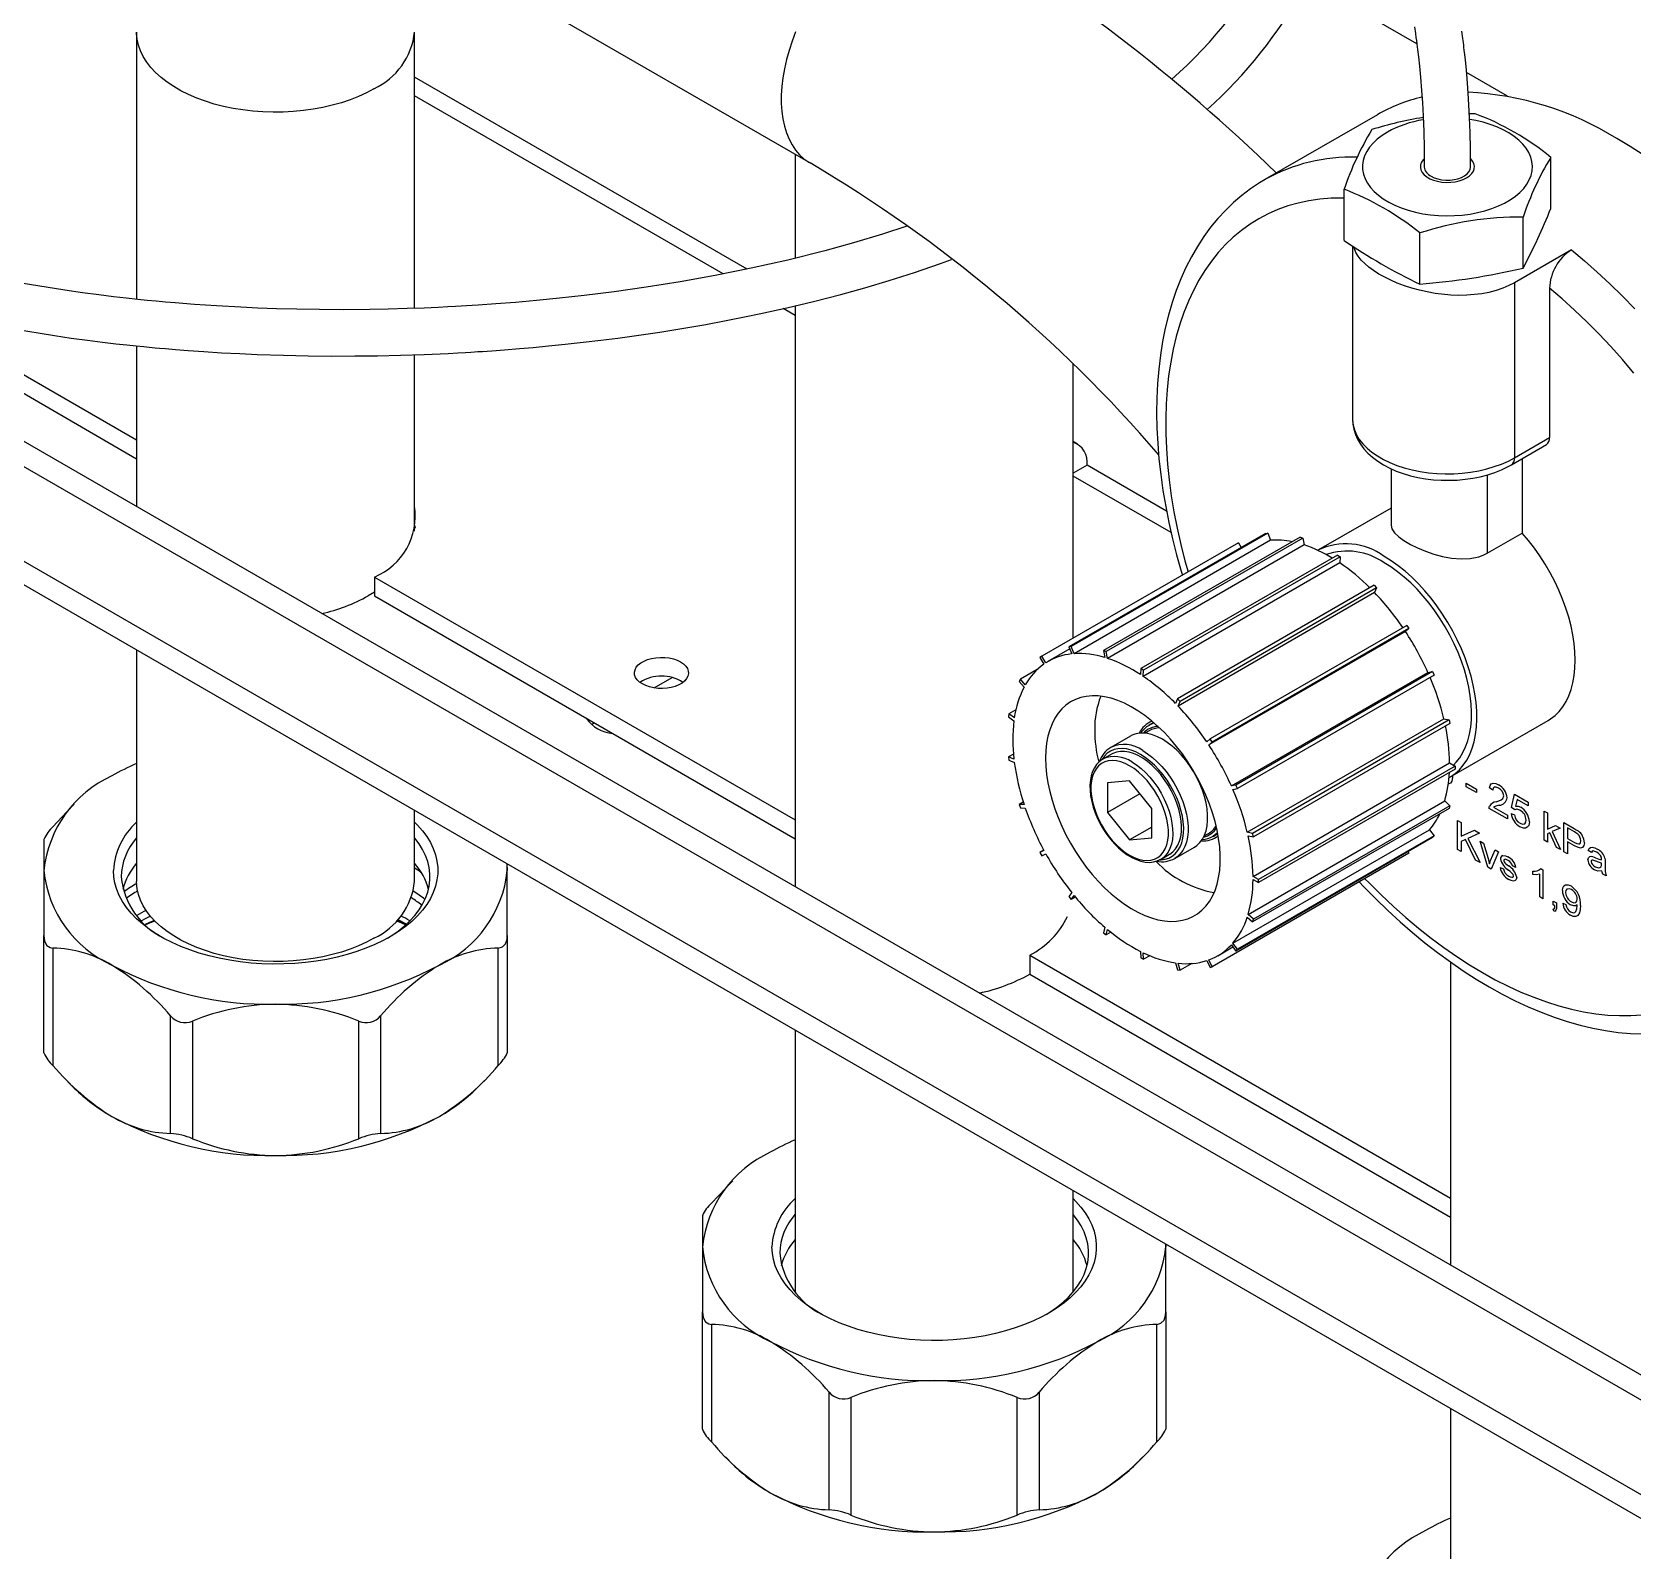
# Model space of a CAD drawing. Header units: millimetres. Extents: x 75 to 2075, y 25 to 1460.
# Drawn here: x 1650.8 to 1798.9, y 506 to 646.5 of the extents above; entities that cross this region are included whole.
import ezdxf

# ---------------------------------------------------------------- set-up
doc = ezdxf.new("R2010")
doc.units = ezdxf.units.MM
doc.header["$LTSCALE"] = 5

msp = doc.modelspace()

# ---------------------------------------------------------------- linework, layer by layer
at = {"color": 7, "linetype": 'Continuous', "lineweight": 25}
for p, q in [((1856.166, 489.638), (1512.715, 687.909)), ((1854.146, 488.472), (1510.694, 686.742)), ((1854.146, 479.723), (1510.694, 677.994)), ((1512.026, 675.05), (1855.478, 476.78)), ((1662.121, 669.417), (1722.773, 634.403)), ((1778.899, 645.412), (1768.819, 651.231)), ((1660.485, 646.513), (1660.485, 621.782)), ((1686.2, 620.948), (1686.2, 646.513)), ((1787.291, 640.567), (1783.499, 642.756)), ((1716.972, 624.587), (1686.2, 642.351)), ((1714.726, 624.135), (1686.2, 640.602)), ((1775.245, 638.862), (1764.841, 632.856)), ((1784.291, 638.959), (1783.757, 638.942)), ((1721.395, 635.199), (1721.395, 625.591)), ((1791.289, 630.195), (1791.289, 634.919)), ((1772.169, 627.237), (1772.169, 631.962)), ((1788.728, 624.676), (1788.728, 629.4)), ((1779.167, 623.197), (1779.167, 627.921)), ((1772.943, 626.719), (1772.943, 610.717)), ((1793.194, 626.358), (1787.942, 623.326)), ((1632.467, 623.22), (1660.485, 607.045)), ((1787.942, 623.326), (1787.942, 607.131)), ((1791.174, 622.808), (1791.174, 608.997)), ((1638.789, 621.32), (1660.485, 608.795)), ((1721.395, 620.285), (1720.287, 620.924)), ((1721.395, 621.183), (1721.395, 567.44)), ((1660.485, 617.474), (1660.485, 602.602)), ((1686.2, 600.336), (1686.2, 616.661)), ((1747.109, 590.448), (1747.109, 615.868)), ((1747.506, 608.409), (1747.109, 608.638)), ((1787.942, 607.131), (1791.174, 608.997)), ((1787.646, 606.477), (1790.878, 608.343)), ((1748.394, 606.447), (1747.109, 605.705)), ((1755.754, 602.198), (1748.394, 606.447)), ((1776.515, 606.117), (1776.515, 600.917)), ((1788.649, 607.056), (1788.649, 600.162)), ((1756.173, 600.207), (1747.109, 605.44)), ((1785.416, 605.547), (1785.416, 598.296)), ((1776.515, 602.481), (1769.799, 598.604)), ((1686.2, 600.896), (1686.265, 600.616)), ((1764.902, 600.133), (1746.719, 589.636)), ((1765.12, 600.152), (1746.938, 589.656)), ((1768.111, 599.781), (1749.929, 589.284)), ((1764.902, 600.133), (1765.12, 600.152)), ((1765.12, 600.152), (1765.373, 599.5)), ((1768.111, 599.781), (1768.358, 599.704)), ((1785.416, 598.296), (1788.649, 600.162)), ((1762.39, 599.269), (1744.207, 588.773)), ((1765.373, 599.5), (1747.191, 589.004)), ((1768.358, 599.704), (1750.175, 589.207)), ((1768.47, 599.069), (1750.287, 588.573)), ((1762.39, 599.269), (1762.653, 598.835)), ((1768.358, 599.704), (1768.47, 599.069)), ((1771.562, 598.131), (1753.379, 587.635)), ((1771.776, 597.404), (1753.593, 586.907)), ((1771.814, 597.964), (1753.631, 587.468)), ((1771.562, 598.131), (1771.814, 597.964)), ((1771.814, 597.964), (1771.776, 597.404)), ((1682.482, 596.097), (1721.395, 573.632)), ((1682.482, 596.097), (1682.482, 594.347)), ((1774.946, 595.33), (1756.763, 584.834)), ((1774.946, 595.33), (1775.181, 595.088)), ((1682.482, 594.691), (1681.91, 594.361)), ((1682.482, 594.347), (1721.395, 571.883)), ((1774.996, 594.651), (1756.814, 584.154)), ((1775.181, 595.088), (1756.998, 584.591)), ((1775.181, 595.088), (1774.996, 594.651)), ((1777.846, 591.056), (1759.663, 580.559)), ((1777.964, 591.627), (1759.781, 581.13)), ((1778.161, 591.331), (1759.978, 580.834)), ((1778.161, 591.331), (1777.846, 591.056)), ((1777.964, 591.627), (1778.161, 591.331)), ((1660.485, 589.347), (1660.485, 567.942)), ((1746.793, 589.446), (1744.78, 588.285)), ((1746.938, 589.656), (1746.719, 589.636)), ((1746.719, 589.636), (1746.972, 588.984)), ((1747.191, 589.004), (1746.938, 589.656)), ((1744.207, 588.773), (1744.035, 588.658)), ((1744.035, 588.658), (1744.406, 588.047)), ((1744.578, 588.161), (1744.207, 588.773)), ((1749.929, 589.284), (1750.041, 588.65)), ((1750.175, 589.207), (1749.929, 589.284)), ((1750.287, 588.573), (1750.175, 589.207)), ((1708.351, 585.835), (1710.022, 586.799)), ((1742.225, 586.637), (1742.116, 586.438)), ((1742.116, 586.438), (1742.571, 585.921)), ((1743.775, 587.532), (1742.225, 586.637)), ((1742.681, 586.121), (1742.225, 586.637)), ((1753.379, 587.635), (1753.341, 587.074)), ((1753.631, 587.468), (1753.379, 587.635)), ((1753.593, 586.907), (1753.631, 587.468)), ((1761.746, 576.765), (1779.929, 587.261)), ((1780.347, 587.349), (1762.164, 576.853)), ((1780.489, 587.026), (1762.306, 576.529)), ((1779.929, 587.261), (1780.347, 587.349)), ((1780.347, 587.349), (1780.489, 587.026)), ((1741.169, 583.439), (1741.131, 583.173)), ((1741.809, 583.809), (1741.169, 583.439)), ((1741.669, 583.063), (1741.169, 583.439)), ((1756.763, 584.834), (1756.578, 584.397)), ((1756.998, 584.591), (1756.763, 584.834)), ((1756.814, 584.154), (1756.998, 584.591)), ((1741.131, 583.173), (1741.631, 582.797)), ((1754.558, 582.63), (1754.117, 582.376)), ((1763.217, 572.489), (1781.4, 582.985)), ((1781.883, 582.878), (1763.7, 572.382)), ((1781.957, 582.557), (1763.775, 572.06)), ((1781.4, 582.985), (1781.883, 582.878)), ((1781.883, 582.878), (1781.957, 582.557)), ((1781.941, 577.571), (1791.033, 582.82)), ((1752.4, 581.384), (1750.582, 580.335)), ((1754.137, 581.875), (1753.746, 581.65)), ((1759.781, 581.13), (1759.466, 580.855)), ((1759.663, 580.559), (1759.978, 580.834)), ((1759.978, 580.834), (1759.781, 581.13)), ((1741.585, 579.724), (1741.131, 579.462)), ((1741.131, 579.462), (1741.169, 579.152)), ((1741.631, 579.261), (1741.131, 579.462)), ((1741.169, 579.152), (1741.669, 578.95)), ((1750.665, 579.723), (1749.857, 579.256)), ((1749.857, 579.256), (1749.886, 579.273)), ((1763.748, 568.407), (1781.93, 578.904)), ((1782.436, 578.612), (1764.253, 568.115)), ((1782.436, 578.32), (1764.253, 567.823)), ((1781.93, 578.904), (1782.436, 578.612)), ((1782.188, 577.714), (1782.209, 577.558)), ((1782.436, 578.612), (1782.436, 578.32)), ((1752.334, 577.228), (1750.288, 577.045)), ((1750.288, 577.045), (1750.288, 574.317)), ((1753.283, 576.046), (1750.288, 574.317)), ((1754.379, 574.683), (1752.334, 577.228)), ((1762.164, 576.853), (1761.746, 576.765)), ((1761.888, 576.442), (1762.306, 576.529)), ((1762.306, 576.529), (1762.164, 576.853)), ((1783.466, 577.014), (1784.424, 576.461)), ((1783.466, 576.703), (1783.466, 577.014)), ((1784.424, 576.15), (1783.466, 576.703)), ((1784.424, 576.461), (1784.424, 576.15)), ((1785.921, 576.392), (1785.621, 576.599)), ((1654.722, 575.069), (1654.029, 574.367)), ((1742.497, 575.28), (1742.116, 575.06)), ((1742.116, 575.06), (1742.225, 574.734)), ((1742.571, 575.05), (1742.116, 575.06)), ((1742.225, 574.734), (1742.681, 574.724)), ((1754.379, 571.956), (1754.379, 574.683)), ((1763.291, 564.882), (1781.474, 575.379)), ((1781.883, 574.692), (1763.7, 564.195)), ((1781.957, 574.927), (1763.775, 564.431)), ((1781.474, 575.379), (1781.957, 574.927)), ((1781.957, 574.927), (1781.883, 574.692)), ((1787.268, 573.713), (1785.591, 574.681)), ((1785.984, 574.799), (1787.268, 574.058)), ((1787.657, 574.767), (1787.926, 575.994)), ((1787.956, 574.56), (1787.657, 574.767)), ((1787.926, 575.994), (1789.184, 575.269)), ((1788.165, 575.511), (1788.024, 574.894)), ((1789.184, 574.923), (1788.165, 575.511)), ((1789.184, 575.269), (1789.184, 574.923)), ((1654.035, 574.362), (1652.751, 572.993)), ((1686.2, 567.942), (1686.2, 574.502)), ((1750.288, 574.317), (1752.334, 571.773)), ((1782.658, 573.583), (1782.987, 573.393)), ((1782.658, 570.887), (1782.658, 573.583)), ((1782.987, 573.393), (1782.987, 572.118)), ((1787.268, 574.058), (1787.268, 573.713)), ((1787.627, 574.231), (1787.926, 574.093)), ((1790.676, 574.442), (1790.975, 574.269)), ((1790.676, 571.745), (1790.676, 574.442)), ((1790.975, 574.269), (1790.975, 572.782)), ((1790.975, 572.782), (1791.717, 573.114)), ((1791.717, 573.114), (1792.147, 572.866)), ((1792.506, 573.385), (1793.439, 572.847)), ((1792.506, 570.689), (1792.506, 573.385)), ((1651.914, 571.826), (1651.914, 568.947)), ((1754.379, 572.954), (1752.334, 571.773)), ((1752.334, 571.773), (1754.379, 571.956)), ((1759.231, 572.148), (1759.622, 572.374)), ((1760.045, 572.107), (1760.486, 572.361)), ((1761.888, 562.227), (1780.071, 572.724)), ((1780.347, 571.995), (1762.164, 561.498)), ((1780.489, 572.154), (1762.306, 561.657)), ((1763.7, 572.382), (1763.217, 572.489)), ((1763.291, 572.167), (1763.775, 572.06)), ((1763.775, 572.06), (1763.7, 572.382)), ((1780.071, 572.724), (1780.489, 572.154)), ((1780.489, 572.154), (1780.347, 571.995)), ((1782.987, 572.118), (1784.222, 572.68)), ((1783.394, 571.815), (1782.987, 571.63)), ((1782.987, 571.63), (1782.987, 570.696)), ((1784.338, 569.916), (1783.394, 571.815)), ((1784.693, 572.408), (1783.61, 571.914)), ((1783.61, 571.914), (1784.753, 569.677)), ((1784.222, 572.68), (1784.693, 572.408)), ((1784.753, 571.647), (1785.073, 571.463)), ((1785.469, 569.264), (1784.753, 571.647)), ((1790.975, 571.573), (1790.676, 571.745)), ((1791.207, 572.446), (1790.975, 572.343)), ((1790.975, 572.343), (1790.975, 571.573)), ((1791.821, 571.084), (1791.207, 572.446)), ((1792.147, 572.866), (1791.426, 572.545)), ((1791.426, 572.545), (1792.177, 570.879)), ((1793.47, 572.517), (1792.836, 572.884)), ((1792.836, 572.884), (1792.836, 571.916)), ((1792.836, 571.916), (1793.477, 571.545)), ((1793.469, 571.239), (1792.836, 571.605)), ((1792.836, 571.605), (1792.836, 570.498)), ((1744.393, 570.83), (1744.035, 570.623)), ((1744.406, 570.807), (1744.035, 570.623)), ((1744.035, 570.623), (1744.207, 570.311)), ((1744.207, 570.311), (1744.578, 570.494)), ((1755.214, 569.977), (1756.022, 570.444)), ((1756.51, 570.066), (1758.328, 571.115)), ((1778.161, 570.537), (1759.978, 560.04)), ((1778.086, 570.69), (1778.161, 570.537)), ((1782.987, 570.696), (1782.658, 570.887)), ((1785.073, 571.463), (1785.487, 570.043)), ((1785.723, 569.885), (1786.14, 570.847)), ((1786.459, 570.662), (1785.784, 569.082)), ((1786.14, 570.847), (1786.459, 570.662)), ((1792.177, 570.879), (1791.821, 571.084)), ((1792.836, 570.498), (1792.506, 570.689)), ((1795.051, 570.602), (1794.752, 570.81)), ((1651.914, 568.947), (1651.914, 562.945)), ((1694.744, 569.57), (1694.771, 568.947)), ((1694.771, 568.947), (1694.771, 569.554)), ((1694.771, 562.945), (1694.771, 568.947)), ((1755.214, 569.977), (1755.11, 569.922)), ((1784.753, 569.677), (1784.338, 569.916)), ((1785.784, 569.082), (1785.469, 569.264)), ((1786.609, 569.228), (1786.909, 569.089)), ((1788.046, 569.228), (1787.747, 569.366)), ((1789.633, 568.564), (1789.633, 568.882)), ((1790.368, 569.132), (1790.561, 569.021)), ((1790.561, 569.021), (1790.561, 566.324)), ((1795.977, 569.518), (1795.979, 569.617)), ((1796.398, 568.442), (1796.099, 568.615)), ((1796.308, 569.771), (1796.308, 569.349)), ((1764.253, 568.115), (1763.748, 568.407)), ((1763.748, 568.115), (1764.253, 567.823)), ((1764.253, 567.823), (1764.253, 568.115)), ((1790.261, 566.497), (1790.261, 568.598)), ((1746.972, 566.907), (1746.719, 566.547)), ((1746.719, 566.547), (1746.938, 566.275)), ((1746.938, 566.275), (1747.191, 566.635)), ((1747.31, 566.49), (1746.938, 566.275)), ((1790.561, 566.324), (1790.261, 566.497)), ((1791.519, 566.117), (1791.818, 565.944)), ((1791.519, 565.771), (1791.519, 566.117)), ((1791.667, 565.685), (1791.519, 565.771)), ((1791.818, 565.944), (1791.818, 565.598)), ((1792.387, 565.927), (1792.686, 565.789)), ((1685.049, 564.165), (1684.581, 564.368)), ((1763.217, 564.646), (1763.7, 564.195)), ((1763.775, 564.431), (1763.291, 564.882)), ((1763.7, 564.195), (1763.775, 564.431)), ((1791.608, 565.166), (1791.519, 565.356)), ((1651.914, 552.07), (1651.914, 562.945)), ((1694.771, 562.945), (1694.771, 552.07)), ((1750.041, 563.697), (1749.929, 563.193)), ((1749.929, 563.193), (1750.175, 562.986)), ((1750.175, 562.986), (1750.287, 563.49)), ((1750.604, 563.234), (1750.175, 562.986)), ((1652.751, 561.778), (1652.751, 550.904)), ((1693.934, 550.904), (1693.934, 561.778)), ((1753.341, 561.463), (1753.379, 560.859)), ((1753.631, 560.735), (1753.593, 561.339)), ((1760.493, 561.066), (1761.89, 561.872)), ((1761.746, 562.068), (1762.164, 561.498)), ((1762.306, 561.657), (1761.888, 562.227)), ((1762.164, 561.498), (1762.306, 561.657)), ((1743.091, 561.108), (1782.004, 538.644)), ((1743.091, 561.108), (1743.091, 559.358)), ((1753.379, 560.859), (1753.631, 560.735)), ((1754.205, 561.067), (1753.631, 560.735)), ((1756.578, 560.403), (1756.763, 559.752)), ((1756.763, 559.752), (1756.998, 559.723)), ((1756.998, 559.723), (1756.814, 560.374)), ((1758.078, 560.346), (1756.998, 559.723)), ((1759.466, 560.611), (1759.781, 559.972)), ((1759.978, 560.04), (1759.663, 560.679)), ((1759.781, 559.972), (1759.978, 560.04)), ((1782.004, 560.482), (1782.004, 532.451)), ((1743.091, 559.358), (1782.004, 536.894)), ((1663.63, 544.624), (1663.63, 555.498)), ((1683.055, 555.498), (1683.055, 544.624)), ((1665.65, 555.015), (1665.65, 544.141)), ((1681.035, 544.141), (1681.035, 555.015)), ((1721.395, 554.184), (1721.395, 529.954)), ((1654.029, 549.53), (1654.722, 548.827)), ((1691.963, 548.827), (1692.656, 549.53)), ((1714.944, 539.546), (1713.66, 538.177)), ((1715.632, 540.254), (1714.939, 539.552)), ((1747.109, 529.954), (1747.109, 539.34)), ((1712.823, 537.011), (1712.823, 534.132)), ((1712.823, 534.132), (1712.823, 528.129)), ((1755.676, 534.394), (1755.681, 534.132)), ((1755.681, 534.132), (1755.681, 534.392)), ((1755.681, 528.129), (1755.681, 534.132)), ((1712.823, 517.255), (1712.823, 528.129)), ((1755.681, 528.129), (1755.681, 517.255)), ((1713.66, 526.963), (1713.66, 516.089)), ((1754.844, 516.089), (1754.844, 526.963)), ((1724.539, 509.808), (1724.539, 520.683)), ((1726.559, 520.199), (1726.559, 509.325)), ((1741.944, 509.325), (1741.944, 520.199)), ((1743.965, 520.683), (1743.965, 509.808)), ((1782.004, 519.195), (1782.004, 494.965)), ((1714.939, 514.714), (1715.632, 514.012)), ((1752.872, 514.012), (1753.565, 514.714))]:
    msp.add_line(p, q, dxfattribs=at)
at = {"color": 7, "linetype": 'Continuous', "lineweight": 25, "flags": 128}
for points in [[(1682.434, 641.265), (1681.746, 640.895), (1681.013, 640.556), (1680.24, 640.249), (1679.429, 639.975), (1678.586, 639.736), (1677.715, 639.533), (1676.821, 639.367), (1675.908, 639.24), (1674.982, 639.151), (1674.047, 639.102), (1673.108, 639.092), (1672.17, 639.122), (1671.238, 639.191), (1670.318, 639.299), (1669.414, 639.446), (1668.531, 639.63), (1667.673, 639.851), (1666.846, 640.108), (1666.054, 640.399), (1665.3, 640.722), (1664.589, 641.076), (1663.925, 641.46), (1663.311, 641.87), (1662.751, 642.305), (1662.247, 642.763), (1661.803, 643.24), (1661.42, 643.735), (1661.1, 644.245), (1660.846, 644.767), (1660.659, 645.298), (1660.539, 645.836), (1660.487, 646.377), (1660.485, 646.513)], [(1721.441, 646.527), (1721.116, 645.671), (1720.834, 644.814), (1720.597, 643.961), (1720.405, 643.116), (1720.261, 642.284), (1720.164, 641.47), (1720.116, 640.677), (1720.116, 639.91), (1720.164, 639.173), (1720.261, 638.47), (1720.405, 637.805), (1720.597, 637.181), (1720.834, 636.602), (1721.116, 636.07), (1721.441, 635.589), (1721.807, 635.161), (1722.213, 634.789), (1722.656, 634.473), (1722.772, 634.404)], [(1778.678, 646.988), (1778.766, 646.388), (1778.819, 646.014), (1778.858, 645.724), (1778.904, 645.376), (1778.962, 644.906), (1779.043, 644.218), (1779.136, 643.359), (1779.234, 642.323), (1779.334, 641.097), (1779.41, 639.973), (1779.479, 638.714), (1779.534, 637.312), (1779.572, 635.758), (1779.586, 634.042)], [(1783.872, 634.051), (1783.859, 635.711), (1783.825, 637.213), (1783.776, 638.565), (1783.715, 639.774), (1783.649, 640.848), (1783.58, 641.793), (1783.512, 642.615), (1783.447, 643.317), (1783.388, 643.906), (1783.331, 644.441), (1783.287, 644.837), (1783.257, 645.094), (1783.234, 645.288), (1783.201, 645.557), (1783.157, 645.905), (1783.064, 646.606)], [(1776.173, 637.254), (1775.677, 636.94), (1775.235, 636.6), (1774.849, 636.237), (1774.524, 635.856), (1774.262, 635.458), (1774.066, 635.049), (1773.937, 634.63), (1773.877, 634.206), (1773.885, 633.781), (1773.963, 633.358), (1774.109, 632.941), (1774.322, 632.534), (1774.6, 632.14), (1774.94, 631.763), (1775.34, 631.406), (1775.797, 631.073), (1776.305, 630.765), (1776.861, 630.486), (1777.46, 630.239), (1778.097, 630.025), (1778.765, 629.846), (1779.459, 629.704), (1780.174, 629.601), (1780.902, 629.536), (1781.637, 629.511), (1782.373, 629.526), (1783.104, 629.581), (1783.822, 629.675), (1784.522, 629.807), (1785.197, 629.977), (1785.842, 630.182), (1786.451, 630.421), (1787.018, 630.693), (1787.539, 630.993), (1788.009, 631.321), (1788.424, 631.672), (1788.779, 632.045), (1789.073, 632.434), (1789.302, 632.839), (1789.465, 633.253), (1789.56, 633.675), (1789.586, 634.1), (1789.543, 634.524), (1789.431, 634.945), (1789.251, 635.357), (1789.006, 635.758), (1788.696, 636.144), (1788.325, 636.511), (1787.897, 636.857), (1787.414, 637.178), (1786.881, 637.471), (1786.303, 637.735), (1785.684, 637.966), (1785.031, 638.163), (1784.349, 638.323), (1783.784, 638.425)], [(1799.843, 635.14), (1798.616, 635.932), (1797.386, 636.67)], [(1779.562, 634.766), (1779.483, 634.681), (1779.333, 634.458), (1779.248, 634.225), (1779.231, 633.987), (1779.282, 633.751), (1779.4, 633.522), (1779.581, 633.308), (1779.821, 633.114), (1780.113, 632.945), (1780.449, 632.807), (1780.82, 632.702), (1781.216, 632.634), (1781.626, 632.605), (1782.038, 632.615), (1782.442, 632.663), (1782.827, 632.75), (1783.182, 632.872), (1783.497, 633.026), (1783.764, 633.208), (1783.975, 633.413), (1784.125, 633.635), (1784.21, 633.868), (1784.227, 634.106), (1784.176, 634.343), (1784.058, 634.571), (1783.896, 634.767)], [(1780.214, 633.172), (1780.509, 633.03), (1780.843, 632.92), (1781.206, 632.847), (1781.585, 632.812), (1781.969, 632.817), (1782.345, 632.862), (1782.702, 632.944), (1783.027, 633.062), (1783.311, 633.212), (1783.544, 633.389), (1783.718, 633.586), (1783.828, 633.799), (1783.871, 634.019), (1783.872, 634.051)], [(1764.856, 632.856), (1764.357, 632.566), (1763.515, 632.005), (1762.706, 631.392), (1761.932, 630.73), (1761.192, 630.017), (1760.488, 629.255), (1759.821, 628.445), (1759.192, 627.586), (1758.601, 626.681), (1758.05, 625.729), (1757.54, 624.733), (1757.071, 623.693), (1756.645, 622.611), (1756.263, 621.488), (1755.924, 620.327), (1755.631, 619.128), (1755.383, 617.895), (1755.18, 616.629), (1755.024, 615.332), (1754.913, 614.007), (1754.849, 612.655), (1754.831, 611.279), (1754.858, 609.881), (1754.931, 608.462), (1755.049, 607.026), (1755.211, 605.573), (1755.419, 604.106), (1755.67, 602.626), (1755.964, 601.137), (1756.301, 599.639), (1756.681, 598.135), (1757.102, 596.627), (1757.209, 596.278)], [(1772.169, 631.153), (1772.017, 631.155), (1770.96, 631.133), (1769.925, 631.048), (1768.915, 630.901), (1767.932, 630.692), (1766.977, 630.421), (1766.052, 630.089), (1765.158, 629.696), (1764.297, 629.243), (1763.47, 628.73), (1762.678, 628.159), (1761.924, 627.531), (1761.207, 626.845), (1760.53, 626.105), (1759.893, 625.31), (1759.297, 624.463), (1758.744, 623.564), (1758.235, 622.615), (1757.769, 621.617), (1757.349, 620.573), (1756.974, 619.484), (1756.645, 618.351), (1756.364, 617.177), (1756.129, 615.964), (1755.942, 614.713), (1755.803, 613.427), (1755.713, 612.108), (1755.671, 610.758), (1755.677, 609.379), (1755.731, 607.973), (1755.834, 606.543), (1755.985, 605.092), (1756.184, 603.621), (1756.431, 602.133), (1756.725, 600.63), (1757.065, 599.115), (1757.452, 597.591), (1757.732, 596.581)], [(1731.735, 628.559), (1729.479, 627.82), (1726.805, 627.016), (1724.139, 626.28), (1720.705, 625.418), (1717.318, 624.656), (1713.997, 623.988), (1710.754, 623.405), (1707.622, 622.905), (1704.661, 622.485), (1701.886, 622.137), (1699.609, 621.883), (1697.486, 621.672), (1695.521, 621.498), (1693.717, 621.356), (1692.084, 621.242), (1691.532, 621.207), (1691.005, 621.175), (1690.504, 621.145), (1689.98, 621.116), (1689.278, 621.079), (1688.384, 621.035), (1687.085, 620.979), (1685.521, 620.923), (1683.767, 620.876), (1682.071, 620.844), (1679.644, 620.825), (1677.391, 620.835), (1675.314, 620.867), (1673.412, 620.916), (1671.685, 620.978), (1670.124, 621.047), (1667.877, 621.171), (1665.854, 621.306), (1664.054, 621.447), (1663.163, 621.523), (1662.305, 621.601), (1661.475, 621.681), (1660.586, 621.771), (1659.531, 621.884), (1658.335, 622.021), (1656.985, 622.187), (1655.482, 622.385), (1653.842, 622.62), (1649.811, 623.277)], [(1787.942, 623.326), (1787.412, 623.049), (1786.841, 622.807), (1786.222, 622.598), (1785.566, 622.427), (1784.908, 622.302), (1783.51, 622.164), (1782.778, 622.153), (1782.055, 622.178), (1780.583, 622.338), (1779.843, 622.47), (1779.136, 622.63), (1778.441, 622.819), (1777.755, 623.039), (1777.092, 623.286), (1776.493, 623.543), (1775.387, 624.121), (1774.891, 624.439), (1774.465, 624.753), (1773.751, 625.422), (1773.47, 625.774), (1773.253, 626.121), (1773.06, 626.642)], [(1649.09, 619.053), (1652.893, 618.429), (1654.421, 618.207), (1655.948, 618.001), (1657.334, 617.826), (1658.55, 617.683), (1659.593, 617.568), (1660.46, 617.477), (1661.15, 617.408), (1661.662, 617.358), (1661.938, 617.332), (1662.213, 617.307), (1662.616, 617.27), (1663.145, 617.224), (1664.083, 617.145), (1665.265, 617.053), (1666.694, 616.952), (1668.353, 616.85), (1670.025, 616.761), (1671.643, 616.69), (1674.075, 616.61), (1676.369, 616.561), (1678.522, 616.541), (1680.669, 616.544), (1682.754, 616.569), (1684.893, 616.617), (1687.082, 616.69), (1689.305, 616.789), (1690.19, 616.835), (1690.892, 616.875), (1691.411, 616.906), (1691.748, 616.927), (1692.06, 616.946), (1692.479, 616.973), (1693.357, 617.033), (1694.5, 617.117), (1695.908, 617.23), (1697.163, 617.339), (1698.57, 617.471), (1700.128, 617.629), (1701.8, 617.813), (1703.428, 618.006), (1704.993, 618.206), (1706.494, 618.41), (1708.885, 618.762), (1711.098, 619.117), (1713.137, 619.471), (1715.003, 619.817), (1716.7, 620.151), (1718.235, 620.47), (1720.616, 620.997), (1723.082, 621.586), (1725.623, 622.241), (1727.843, 622.857), (1730.105, 623.529), (1732.432, 624.27), (1734.837, 625.095), (1735.869, 625.477)], [(1793.194, 626.358), (1794.393, 625.358), (1795.581, 624.31), (1796.755, 623.216), (1797.914, 622.077), (1799.056, 620.897)], [(1798.964, 614.967), (1797.906, 616.21), (1796.827, 617.415), (1795.728, 618.581), (1794.612, 619.705), (1793.479, 620.785), (1792.333, 621.82), (1791.174, 622.808), (1791.174, 622.808)], [(1772.943, 610.717), (1772.946, 610.603), (1772.999, 610.149), (1773.122, 609.7), (1773.315, 609.258), (1773.575, 608.829), (1773.901, 608.414), (1774.29, 608.019), (1774.739, 607.644), (1775.244, 607.295), (1775.802, 606.973), (1776.407, 606.682), (1777.055, 606.422), (1777.74, 606.198), (1778.458, 606.01), (1779.202, 605.859), (1779.967, 605.748), (1780.745, 605.677), (1781.532, 605.646), (1782.32, 605.657), (1783.104, 605.708), (1783.876, 605.799), (1784.631, 605.93), (1785.363, 606.099), (1786.065, 606.306), (1786.732, 606.548), (1787.36, 606.824), (1787.942, 607.131)], [(1772.945, 610.699), (1772.972, 610.244), (1773.061, 609.764), (1773.209, 609.296), (1773.414, 608.839), (1773.676, 608.396), (1773.995, 607.969), (1774.371, 607.56), (1774.801, 607.172), (1775.284, 606.81), (1775.815, 606.475), (1776.388, 606.173), (1776.999, 605.903), (1777.641, 605.669), (1778.311, 605.472), (1779.002, 605.311), (1779.71, 605.187), (1780.432, 605.101), (1781.161, 605.053), (1781.894, 605.042), (1782.626, 605.07), (1783.352, 605.135), (1784.067, 605.238), (1784.768, 605.378), (1785.45, 605.556), (1786.109, 605.77), (1786.739, 606.021), (1787.338, 606.307), (1787.646, 606.477)], [(1776.518, 600.917), (1776.515, 600.898), (1776.596, 600.553), (1776.826, 600.195), (1777.218, 599.815), (1777.704, 599.463), (1778.322, 599.101), (1778.967, 598.786), (1779.693, 598.485), (1780.455, 598.223), (1781.263, 598.004), (1782.117, 597.844), (1782.986, 597.768), (1783.828, 597.801), (1784.641, 597.965), (1785.042, 598.109), (1785.416, 598.296)], [(1791.033, 582.82), (1791.265, 582.964), (1791.683, 583.286), (1792.065, 583.665), (1792.406, 584.098), (1792.705, 584.582), (1792.961, 585.116), (1793.172, 585.696), (1793.337, 586.318), (1793.455, 586.981), (1793.526, 587.678), (1793.548, 588.408), (1793.522, 589.165), (1793.448, 589.946), (1793.326, 590.745), (1793.158, 591.56), (1792.943, 592.384), (1792.684, 593.213), (1792.381, 594.044), (1792.037, 594.87), (1791.652, 595.687), (1791.231, 596.492), (1790.774, 597.279), (1790.285, 598.043), (1789.765, 598.781), (1789.219, 599.489), (1788.649, 600.162)], [(1781.878, 577.536), (1781.999, 577.605), (1782.436, 577.908), (1782.836, 578.269), (1783.196, 578.686), (1783.513, 579.157), (1783.787, 579.68), (1784.016, 580.25), (1784.198, 580.865), (1784.332, 581.522), (1784.418, 582.216), (1784.455, 582.944), (1784.443, 583.702), (1784.381, 584.484), (1784.271, 585.287), (1784.113, 586.106), (1783.907, 586.937), (1783.656, 587.774), (1783.36, 588.613), (1783.021, 589.449), (1782.641, 590.277), (1782.222, 591.092), (1781.767, 591.891), (1781.278, 592.667), (1780.758, 593.418), (1780.21, 594.138), (1779.637, 594.823), (1779.043, 595.469), (1778.431, 596.074), (1777.804, 596.632), (1777.165, 597.142), (1776.52, 597.6), (1775.87, 598.003)], [(1782.278, 578.703), (1782.535, 578.962), (1782.869, 579.382), (1783.161, 579.853), (1783.409, 580.374), (1783.612, 580.942), (1783.768, 581.553), (1783.877, 582.202), (1783.938, 582.888), (1783.95, 583.604), (1783.914, 584.348), (1783.829, 585.114), (1783.696, 585.898), (1783.516, 586.695), (1783.291, 587.5), (1783.02, 588.309), (1782.707, 589.117), (1782.352, 589.918), (1781.959, 590.709), (1781.529, 591.483), (1781.065, 592.238), (1780.569, 592.967), (1780.046, 593.667), (1779.497, 594.333), (1778.927, 594.962), (1778.338, 595.55), (1777.734, 596.092), (1777.119, 596.587), (1776.496, 597.03), (1775.87, 597.42)], [(1710.801, 588.244), (1711.067, 588.062), (1711.279, 587.857), (1711.429, 587.635), (1711.514, 587.402), (1711.531, 587.164), (1711.48, 586.927), (1711.362, 586.699), (1711.18, 586.485), (1710.94, 586.291), (1710.648, 586.122), (1710.312, 585.984), (1709.942, 585.879), (1709.546, 585.811), (1709.136, 585.782), (1708.724, 585.791), (1708.319, 585.84), (1707.935, 585.927), (1707.58, 586.049), (1707.265, 586.203), (1706.998, 586.385), (1706.787, 586.59), (1706.637, 586.812), (1706.552, 587.045), (1706.535, 587.283), (1706.586, 587.52), (1706.704, 587.748), (1706.885, 587.962), (1707.125, 588.156), (1707.417, 588.325), (1707.753, 588.463), (1708.124, 588.568), (1708.52, 588.636), (1708.929, 588.665), (1709.342, 588.656), (1709.746, 588.607), (1710.131, 588.52), (1710.485, 588.398), (1710.801, 588.244)], [(1744.556, 579.34), (1744.58, 578.603), (1744.653, 577.842), (1744.773, 577.063), (1744.941, 576.268), (1745.156, 575.465), (1745.415, 574.656), (1745.718, 573.848), (1746.062, 573.044), (1746.446, 572.251), (1746.867, 571.472), (1747.323, 570.712), (1747.811, 569.976), (1748.328, 569.268), (1748.871, 568.593), (1749.436, 567.954), (1750.021, 567.356), (1750.621, 566.802), (1751.233, 566.295), (1751.854, 565.839), (1752.48, 565.436), (1753.107, 565.088), (1753.73, 564.798), (1754.348, 564.567), (1754.954, 564.397), (1755.547, 564.289), (1756.123, 564.244), (1756.677, 564.261), (1757.208, 564.341), (1757.71, 564.483), (1758.182, 564.686), (1758.621, 564.949), (1759.024, 565.271), (1759.388, 565.65), (1759.712, 566.082), (1759.994, 566.567), (1760.231, 567.1), (1760.422, 567.678), (1760.566, 568.299), (1760.663, 568.958), (1760.712, 569.652), (1760.712, 570.375), (1760.663, 571.125), (1760.566, 571.896), (1760.422, 572.683), (1760.231, 573.483), (1759.994, 574.29), (1759.712, 575.099), (1759.388, 575.905), (1759.024, 576.705), (1758.621, 577.492), (1758.182, 578.262), (1757.71, 579.01), (1757.208, 579.732), (1756.677, 580.424), (1756.123, 581.082), (1755.547, 581.701), (1754.954, 582.277), (1754.348, 582.808), (1753.73, 583.29), (1753.107, 583.72), (1752.48, 584.096), (1751.854, 584.415), (1751.233, 584.675), (1750.621, 584.876), (1750.021, 585.015), (1749.436, 585.092), (1748.871, 585.106), (1748.328, 585.057), (1747.811, 584.946), (1747.323, 584.774), (1746.867, 584.54), (1746.446, 584.247), (1746.062, 583.897), (1745.718, 583.491), (1745.415, 583.032), (1745.156, 582.523), (1744.941, 581.967), (1744.773, 581.367), (1744.653, 580.726), (1744.58, 580.05), (1744.556, 579.34)], [(1702.56, 582.443), (1702.646, 582.512), (1702.796, 582.62)], [(1758.328, 571.115), (1758.559, 571.271), (1758.834, 571.53), (1759.068, 571.844), (1759.259, 572.21), (1759.403, 572.623), (1759.501, 573.078), (1759.55, 573.571), (1759.55, 574.095), (1759.501, 574.645), (1759.403, 575.213), (1759.259, 575.793), (1759.068, 576.379), (1758.834, 576.963), (1758.559, 577.539), (1758.247, 578.1), (1757.901, 578.639), (1757.525, 579.15), (1757.124, 579.627), (1756.703, 580.065), (1756.265, 580.457), (1755.817, 580.801), (1755.364, 581.091), (1754.911, 581.324), (1754.463, 581.498), (1754.026, 581.61), (1753.604, 581.659), (1753.203, 581.645), (1752.827, 581.568), (1752.481, 581.429), (1752.4, 581.384)], [(1749.893, 579.269), (1749.803, 579.224), (1749.523, 579.014), (1749.28, 578.756), (1749.075, 578.453), (1748.908, 578.105), (1748.784, 577.716), (1748.703, 577.29), (1748.666, 576.833), (1748.675, 576.35), (1748.728, 575.847), (1748.826, 575.332), (1748.965, 574.809), (1749.145, 574.284), (1749.364, 573.763), (1749.618, 573.251), (1749.905, 572.756), (1750.221, 572.281), (1750.564, 571.832), (1750.929, 571.415), (1751.313, 571.034), (1751.711, 570.693), (1752.12, 570.397), (1752.535, 570.149), (1752.953, 569.953), (1753.368, 569.811), (1753.775, 569.727), (1754.17, 569.702), (1754.544, 569.736), (1754.894, 569.829), (1755.096, 569.922)], [(1752.334, 578.641), (1751.917, 578.854), (1751.507, 579.007), (1751.107, 579.1), (1750.724, 579.13), (1750.363, 579.098), (1750.029, 579.003), (1749.725, 578.848), (1749.457, 578.634), (1749.228, 578.364), (1749.041, 578.041), (1748.898, 577.671), (1748.802, 577.258), (1748.754, 576.808), (1748.754, 576.326), (1748.802, 575.82), (1748.898, 575.296), (1749.041, 574.761), (1749.228, 574.223), (1749.457, 573.688), (1749.725, 573.164), (1750.029, 572.659), (1750.363, 572.178), (1750.724, 571.729), (1751.107, 571.317), (1751.507, 570.948), (1751.917, 570.628), (1752.334, 570.359), (1752.75, 570.147), (1753.161, 569.993), (1753.56, 569.901), (1753.943, 569.871), (1754.304, 569.903), (1754.639, 569.997), (1754.942, 570.153), (1755.21, 570.367), (1755.439, 570.637), (1755.626, 570.959), (1755.769, 571.329), (1755.865, 571.742), (1755.914, 572.193), (1755.914, 572.674), (1755.865, 573.181), (1755.769, 573.705), (1755.626, 574.24), (1755.439, 574.778), (1755.21, 575.313), (1754.942, 575.836), (1754.639, 576.342), (1754.304, 576.822), (1753.943, 577.272), (1753.56, 577.684), (1753.161, 578.052), (1752.75, 578.373), (1752.334, 578.641)], [(1753.344, 579.691), (1752.905, 579.917), (1752.471, 580.083), (1752.048, 580.189), (1751.641, 580.233), (1751.254, 580.215), (1750.893, 580.134), (1750.562, 579.992), (1750.264, 579.791), (1750.003, 579.532), (1749.784, 579.219), (1749.779, 579.211)], [(1756.022, 570.444), (1756.06, 570.467), (1756.344, 570.681), (1756.588, 570.952), (1756.79, 571.277), (1756.947, 571.652), (1757.056, 572.071), (1757.118, 572.53), (1757.13, 573.022), (1757.093, 573.541), (1757.007, 574.081), (1756.874, 574.633), (1756.694, 575.191), (1756.471, 575.747), (1756.207, 576.295), (1755.905, 576.828), (1755.57, 577.337), (1755.207, 577.817), (1754.818, 578.261), (1754.411, 578.664), (1753.99, 579.021), (1753.56, 579.326), (1753.128, 579.575), (1752.698, 579.767), (1752.277, 579.897), (1751.869, 579.964), (1751.481, 579.968), (1751.117, 579.908), (1750.782, 579.785), (1750.665, 579.723)], [(1752.536, 578.991), (1752.968, 578.713), (1753.394, 578.382), (1753.809, 578.002), (1754.207, 577.578), (1754.584, 577.115), (1754.934, 576.619), (1755.252, 576.097), (1755.536, 575.556), (1755.78, 575.003), (1755.981, 574.445), (1756.138, 573.889), (1756.248, 573.342), (1756.31, 572.812), (1756.322, 572.306), (1756.285, 571.83), (1756.199, 571.39), (1756.066, 570.992), (1755.886, 570.641), (1755.663, 570.343), (1755.399, 570.1), (1755.214, 569.977)], [(1755.131, 569.932), (1755.243, 569.935), (1755.617, 569.984), (1755.964, 570.096), (1756.279, 570.268), (1756.559, 570.499), (1756.799, 570.785), (1756.998, 571.123), (1757.152, 571.51), (1757.26, 571.939), (1757.32, 572.407), (1757.332, 572.908), (1757.296, 573.435), (1757.212, 573.982), (1757.081, 574.542), (1756.904, 575.109), (1756.684, 575.675), (1756.424, 576.235), (1756.126, 576.78), (1755.795, 577.305), (1755.433, 577.803), (1755.047, 578.267), (1754.639, 578.693), (1754.216, 579.076), (1753.783, 579.41), (1753.344, 579.691)], [(1753.546, 580.041), (1753.999, 579.751), (1754.447, 579.408), (1754.884, 579.015), (1755.306, 578.577), (1755.707, 578.1), (1756.083, 577.589), (1756.429, 577.05), (1756.741, 576.49), (1757.016, 575.914), (1757.25, 575.329), (1757.44, 574.744), (1757.585, 574.163), (1757.683, 573.595), (1757.732, 573.046), (1757.732, 572.521), (1757.683, 572.029), (1757.585, 571.573), (1757.44, 571.16), (1757.25, 570.794), (1757.016, 570.48), (1756.741, 570.222), (1756.516, 570.069)], [(1781.846, 577.451), (1781.882, 577.505), (1781.89, 577.567)], [(1782.209, 577.558), (1782.147, 577.218), (1782.008, 577.042)], [(1782.008, 577.042), (1781.854, 576.97), (1781.807, 576.97)], [(1785.621, 576.599), (1785.669, 576.818), (1785.779, 576.974), (1785.947, 577.038), (1786.189, 577.003), (1786.446, 576.884)], [(1786.439, 576.576), (1786.231, 576.666), (1786.047, 576.659), (1785.951, 576.561), (1785.921, 576.392)], [(1785.591, 574.681), (1785.601, 574.81), (1785.627, 574.896)], [(1786.523, 574.989), (1786.212, 574.899), (1785.984, 574.799)], [(1786.235, 575.304), (1786.479, 575.387), (1786.711, 575.493), (1786.866, 575.62), (1786.938, 575.845)], [(1788.438, 574.523), (1788.142, 574.625), (1787.956, 574.56)], [(1788.024, 574.894), (1788.284, 574.887), (1788.508, 574.794)], [(1686.2, 573.407), (1686.458, 573.15), (1686.919, 572.629), (1687.319, 572.091), (1687.655, 571.54), (1687.925, 570.976), (1688.129, 570.403), (1688.266, 569.823), (1688.334, 569.24), (1688.334, 568.655), (1688.266, 568.071), (1688.129, 567.492), (1687.925, 566.919), (1687.655, 566.355), (1687.319, 565.803), (1686.919, 565.266), (1686.458, 564.745), (1685.936, 564.243), (1685.358, 563.763), (1684.724, 563.307), (1684.038, 562.876), (1683.304, 562.473), (1682.524, 562.1), (1681.702, 561.757), (1680.842, 561.448), (1679.948, 561.173), (1679.024, 560.933), (1678.074, 560.73), (1677.102, 560.564), (1676.113, 560.437), (1675.112, 560.348), (1674.102, 560.299), (1673.089, 560.289), (1672.077, 560.319), (1671.071, 560.388), (1670.075, 560.496), (1669.094, 560.642), (1668.133, 560.827), (1667.195, 561.049), (1666.286, 561.306), (1665.408, 561.599), (1664.567, 561.925), (1663.766, 562.283), (1663.008, 562.671), (1662.298, 563.088), (1661.638, 563.532), (1661.031, 564), (1660.481, 564.492), (1659.989, 565.003), (1659.558, 565.532), (1659.19, 566.077), (1658.887, 566.635), (1658.65, 567.204), (1658.479, 567.781), (1658.377, 568.363), (1658.342, 568.947), (1658.342, 568.947)], [(1788.44, 573.313), (1788.683, 573.22), (1788.883, 573.268), (1788.976, 573.409), (1789.004, 573.615)], [(1789.303, 573.462), (1789.241, 573.122), (1789.103, 572.946)], [(1683.692, 562.679), (1684.035, 562.895), (1684.664, 563.334), (1685.238, 563.797), (1685.755, 564.282), (1686.213, 564.786), (1686.61, 565.307), (1686.944, 565.843), (1687.213, 566.39), (1687.416, 566.948), (1687.552, 567.511), (1687.62, 568.079), (1687.62, 568.649), (1687.552, 569.217), (1687.416, 569.781), (1687.213, 570.338), (1686.944, 570.885), (1686.61, 571.421), (1686.213, 571.942), (1686.2, 571.959)], [(1760.472, 572.437), (1760.276, 572.263), (1760.051, 572.11)], [(1789.103, 572.946), (1788.948, 572.874), (1788.762, 572.873), (1788.439, 573.002)], [(1793.439, 572.847), (1793.649, 572.719), (1793.814, 572.604)], [(1793.777, 572.317), (1793.606, 572.436), (1793.47, 572.517)], [(1793.477, 571.545), (1793.684, 571.443), (1793.88, 571.403), (1793.961, 571.43), (1794.02, 571.493), (1794.063, 571.7)], [(1786.849, 570.334), (1787.103, 570.301), (1787.316, 570.202)], [(1794.392, 571.521), (1794.354, 571.263), (1794.232, 571.086), (1794.039, 571.024), (1793.759, 571.094), (1793.469, 571.239)], [(1794.722, 569.932), (1794.764, 570.129), (1794.883, 570.241), (1795.014, 570.261), (1795.16, 570.238)], [(1794.752, 570.81), (1794.822, 570.985), (1794.949, 571.088), (1795.125, 571.097), (1795.354, 571.031), (1795.589, 570.914)], [(1795.533, 570.635), (1795.365, 570.72), (1795.205, 570.755), (1795.109, 570.706), (1795.051, 570.602)], [(1795.16, 570.238), (1795.311, 570.183), (1795.432, 570.131)], [(1795.432, 570.131), (1795.739, 570.002), (1795.977, 569.929)], [(1795.89, 570.325), (1795.697, 570.525), (1795.533, 570.635)], [(1785.487, 570.043), (1785.557, 569.782), (1785.606, 569.578)], [(1785.606, 569.578), (1785.669, 569.752), (1785.723, 569.885)], [(1787.341, 569.877), (1787.098, 569.984), (1786.991, 569.977), (1786.953, 569.944), (1786.938, 569.884)], [(1786.938, 569.884), (1786.951, 569.814), (1786.977, 569.759)], [(1786.977, 569.759), (1787.04, 569.67), (1787.097, 569.61)], [(1787.097, 569.61), (1787.253, 569.477), (1787.376, 569.374)], [(1787.723, 568.679), (1787.536, 568.85), (1787.386, 568.974)], [(1795.464, 569.807), (1795.19, 569.909), (1795.072, 569.894), (1795.034, 569.849), (1795.021, 569.779)], [(1796.009, 568.909), (1795.652, 568.893), (1795.336, 569.02)], [(1795.395, 569.297), (1795.725, 569.192), (1795.837, 569.211), (1795.927, 569.274)], [(1795.979, 569.617), (1795.693, 569.71), (1795.464, 569.807)], [(1795.927, 569.274), (1795.97, 569.398), (1795.977, 569.518)], [(1795.977, 569.929), (1795.978, 569.974), (1795.979, 570.009)], [(1796.099, 568.615), (1796.036, 568.781), (1796.009, 568.909)], [(1796.292, 570.076), (1796.306, 569.903), (1796.308, 569.771)], [(1796.308, 569.349), (1796.318, 568.857), (1796.398, 568.442)], [(1682.434, 562.694), (1681.746, 562.325), (1681.013, 561.986), (1680.24, 561.678), (1679.429, 561.404), (1678.586, 561.165), (1677.715, 560.962), (1676.821, 560.797), (1675.908, 560.669), (1674.982, 560.58), (1674.047, 560.531), (1673.108, 560.521), (1672.17, 560.551), (1671.238, 560.62), (1670.318, 560.728), (1669.414, 560.875), (1668.531, 561.059), (1667.673, 561.28), (1666.846, 561.537), (1666.054, 561.828), (1665.3, 562.151), (1664.589, 562.506), (1663.925, 562.889), (1663.311, 563.299), (1662.751, 563.734), (1662.247, 564.192), (1661.803, 564.669), (1661.42, 565.164), (1661.1, 565.674), (1660.846, 566.196), (1660.659, 566.728), (1660.539, 567.265), (1660.487, 567.807), (1660.485, 567.942)], [(1773.577, 567.89), (1774.008, 567.431), (1775.105, 566.316), (1776.219, 565.24), (1777.349, 564.204), (1778.494, 563.209), (1779.651, 562.257), (1780.819, 561.349), (1781.997, 560.487), (1783.184, 559.671), (1784.378, 558.904), (1785.577, 558.186), (1786.781, 557.519), (1787.987, 556.904), (1789.193, 556.342), (1790.399, 555.834), (1791.602, 555.381), (1792.801, 554.985), (1793.993, 554.646), (1795.176, 554.364), (1796.349, 554.141), (1797.51, 553.977), (1798.656, 553.873), (1799.785, 553.827)], [(1774.098, 568.191), (1774.478, 567.8), (1775.599, 566.687), (1776.735, 565.618), (1777.885, 564.595), (1779.046, 563.62), (1780.218, 562.693), (1781.397, 561.817), (1782.582, 560.994), (1783.771, 560.223), (1784.962, 559.508), (1786.153, 558.848), (1787.342, 558.246), (1788.527, 557.701), (1789.706, 557.216), (1790.877, 556.79), (1792.039, 556.424), (1793.188, 556.12), (1794.325, 555.877), (1795.445, 555.696), (1796.549, 555.578), (1797.633, 555.521), (1798.696, 555.528), (1799.737, 555.596)], [(1788.136, 568.316), (1788.096, 568.125), (1787.987, 568.008), (1787.831, 567.972), (1787.619, 568.012), (1787.395, 568.117)], [(1787.4, 568.425), (1787.538, 568.356), (1787.671, 568.317), (1787.784, 568.341), (1787.823, 568.384), (1787.837, 568.454)], [(1790.261, 568.598), (1789.923, 568.542), (1789.633, 568.564)], [(1792.357, 567.089), (1792.386, 567.339), (1792.482, 567.528), (1792.643, 567.629), (1792.887, 567.633), (1793.158, 567.521)], [(1793.211, 567.18), (1792.977, 567.266), (1792.782, 567.222), (1792.686, 567.093), (1792.656, 566.898)], [(1791.519, 565.356), (1791.602, 565.397), (1791.647, 565.491), (1791.667, 565.685)], [(1794.033, 565.722), (1794.016, 565.353), (1793.948, 565.022), (1793.793, 564.778), (1793.602, 564.689), (1793.366, 564.706), (1793.111, 564.818)], [(1793.734, 565.778), (1793.596, 565.692), (1793.424, 565.675), (1793.119, 565.781)], [(1793.122, 565.122), (1793.401, 565.034), (1793.518, 565.061), (1793.604, 565.146), (1793.702, 565.4), (1793.736, 565.711)], [(1793.201, 566.044), (1793.426, 565.957), (1793.615, 565.99), (1793.707, 566.113), (1793.734, 566.301)], [(1793.736, 565.711), (1793.735, 565.748), (1793.734, 565.778)], [(1661.782, 564.71), (1661.29, 564.476), (1660.95, 564.291)], [(1662.143, 564.331), (1661.625, 564.116), (1661.29, 563.95)], [(1662.165, 564.274), (1661.891, 564.163), (1661.314, 563.914)], [(1685.36, 563.938), (1685.309, 563.963), (1684.513, 564.303)], [(1685.371, 563.914), (1684.794, 564.163), (1684.52, 564.274)], [(1684.591, 564.378), (1684.901, 564.244), (1685.403, 563.975)], [(1684.65, 564.41), (1685.433, 564.003), (1685.454, 563.991)], [(1791.818, 565.598), (1791.808, 565.427), (1791.767, 565.279), (1791.702, 565.199), (1791.608, 565.166)], [(1651.914, 562.945), (1651.98, 562.415), (1652.191, 562.017), (1652.504, 561.817), (1652.751, 561.778)], [(1693.934, 561.778), (1694.319, 561.877), (1694.606, 562.174), (1694.746, 562.605), (1694.771, 562.945)], [(1747.109, 538.592), (1747.367, 538.334), (1747.829, 537.813), (1748.228, 537.276), (1748.564, 536.724), (1748.835, 536.16), (1749.039, 535.587), (1749.175, 535.008), (1749.243, 534.424), (1749.243, 533.839), (1749.175, 533.256), (1749.039, 532.676), (1748.835, 532.103), (1748.564, 531.539), (1748.228, 530.988), (1747.829, 530.45), (1747.367, 529.929), (1746.846, 529.428), (1746.267, 528.948), (1745.633, 528.491), (1744.948, 528.061), (1744.213, 527.658), (1743.434, 527.284), (1742.612, 526.942), (1741.752, 526.633), (1740.858, 526.357), (1739.934, 526.118), (1738.983, 525.914), (1738.012, 525.749), (1737.023, 525.621), (1736.021, 525.533), (1735.012, 525.484), (1733.999, 525.474), (1732.987, 525.503), (1731.981, 525.572), (1730.985, 525.68), (1730.004, 525.827), (1729.042, 526.011), (1728.105, 526.233), (1727.195, 526.491), (1726.317, 526.783), (1725.476, 527.109), (1724.675, 527.467), (1723.917, 527.855), (1723.207, 528.273), (1722.547, 528.716), (1721.941, 529.185), (1721.39, 529.676), (1720.898, 530.187), (1720.468, 530.717), (1720.1, 531.262), (1719.796, 531.82), (1719.559, 532.389), (1719.389, 532.965), (1719.286, 533.547), (1719.252, 534.132), (1719.252, 534.132)], [(1744.602, 527.864), (1744.945, 528.08), (1745.573, 528.519), (1746.147, 528.981), (1746.665, 529.466), (1747.123, 529.97), (1747.52, 530.491), (1747.854, 531.027), (1748.123, 531.575), (1748.325, 532.132), (1748.461, 532.696), (1748.529, 533.264), (1748.529, 533.833), (1748.461, 534.401), (1748.325, 534.965), (1748.123, 535.522), (1747.854, 536.07), (1747.52, 536.606), (1747.123, 537.127), (1747.109, 537.143)], [(1712.823, 528.129), (1712.889, 527.599), (1713.101, 527.201), (1713.413, 527.002), (1713.66, 526.963)], [(1754.844, 526.963), (1755.229, 527.062), (1755.516, 527.358), (1755.656, 527.789), (1755.681, 528.129)]]:
    msp.add_lwpolyline(points, dxfattribs=at)
at = {"color": 7, "linetype": 'Continuous', "lineweight": 25}
for centre, radius, start, end in [((1731.363, 670.913), 38.021, 310.80432, 357.79701), ((1730.647, 671.527), 43.228, 311.8761, 349.95264), ((1652.049, 516.266), 163.401, 45.83012, 59.23579), ((1679.68, 647.216), 6.558, 294.83304, 353.84497), ((1782.808, 625.704), 15.176, 103.09612, 119.88758), ((1782.294, 612.311), 28.656, 58.21749, 87.31217), ((1784.483, 606.938), 32.062, 98.97126, 107.7078), ((1781.099, 628.323), 10.199, 99.08817, 118.87524), ((1775.328, 615.352), 25.251, 50.7951, 69.21027), ((1799.197, 622.77), 28.548, 148.98421, 161.21887), ((1657.288, 523.394), 128.886, 40.68926, 59.46333), ((1772.808, 618.637), 16.299, 88.07157, 119.2636), ((1780.654, 634.151), 1.073, 185.79253, 245.79039), ((1814.903, 620.605), 27.614, 148.77631, 161.42677), ((1763.217, 608.373), 25.23, 50.78714, 69.21823), ((1788.572, 598.763), 30.638, 89.70944, 107.87663), ((1737.276, 651.911), 58.216, 332.10599, 338.09708), ((1801.112, 669.291), 51.051, 235.46319, 244.54219), ((1795.565, 622.659), 4.393, 122.65283, 178.05813), ((1774.361, 685.909), 62.896, 274.3824, 283.20368), ((1790.495, 608.91), 0.685, 304.05635, 7.25583), ((1746.487, 606.739), 1.929, 351.28171, 71.18749), ((1787.242, 607.053), 0.704, 304.84307, 6.31441), ((1680.158, 601.746), 6.109, 292.36055, 8.47302), ((1765.854, 592.034), 7.481, 78.23588, 93.6869), ((1764.451, 587.071), 12.653, 58.42474, 71.4804), ((1772.339, 593.24), 5.929, 53.4509, 116.03397), ((1772.46, 592.552), 5.944, 54.9806, 109.03117), ((1760.658, 581.162), 19.683, 45.0959, 55.60709), ((1674.207, 608.137), 15.784, 282.41526, 299.21246), ((1756.672, 577.206), 25.3, 34.17608, 43.59118), ((1755.226, 576.171), 27.078, 24.17777, 33.34698), ((1747.786, 583.283), 5.841, 125.3623, 150.93575), ((1747.511, 583.519), 5.492, 95.63648, 122.28949), ((1747.651, 581.053), 7.964, 72.53743, 93.31673), ((1746.063, 576.104), 13.165, 56.43759, 71.28341), ((1709.033, 583.272), 3.663, 57.12654, 122.87346), ((1742.391, 570.554), 19.822, 44.29431, 55.58776), ((1757.907, 577.287), 24.174, 13.63434, 23.21376), ((1750.614, 581.81), 9.033, 152.92293, 172.02277), ((1757.073, 582.115), 7.973, 158.25601, 181.07928), ((1738.474, 566.697), 25.32, 33.99978, 43.58937), ((1704.768, 584.886), 3.268, 214.47578, 265.52959), ((1756.307, 581.029), 14.782, 173.13026, 186.86974), ((1762.349, 582.071), 13.248, 180.45849, 193.56965), ((1755.246, 580.681), 2.242, 112.00723, 154.45506), ((1755.095, 580.577), 2.042, 118.25673, 148.07882), ((1755.042, 580.312), 1.962, 92.38527, 136.6371), ((1755.126, 580.622), 2.023, 104.58703, 119.66038), ((1755.115, 580.14), 1.992, 90.15401, 119.41212), ((1763.954, 578.62), 17.979, 0.90415, 11.8782), ((1751.814, 577.671), 2.935, 53.83844, 114.654), ((1737.043, 565.675), 27.078, 24.17777, 33.34698), ((1751.792, 578.274), 2.386, 120.20384, 161.88018), ((1750.954, 576.709), 2.777, 55.26622, 112.60124), ((1662.695, 567.837), 10.838, 114.56058, 174.11928), ((1669.426, 558.119), 22.571, 113.33657, 119.85576), ((1762.901, 581.81), 21.424, 187.66968, 198.39157), ((1770.57, 578.545), 11.354, 343.8089, 357.33822), ((1739.684, 566.779), 24.216, 13.63853, 23.51794), ((1785.991, 575.734), 0.954, 6.68175, 61.96233), ((1785.753, 575.565), 1.489, 4.49313, 62.2855), ((1767.428, 583.283), 26.185, 199.07704, 208.45381), ((1786.314, 574.53), 0.778, 95.81399, 151.96496), ((1786.495, 575.733), 0.745, 272.15297, 356.06936), ((1787.683, 573.398), 1.622, 2.26467, 59.43068), ((1664.723, 568.627), 6.388, 131.55302, 177.12432), ((1758.627, 574.07), 1.967, 300.39293, 330.03018), ((1775.035, 577.015), 6.616, 319.56513, 334.64243), ((1789.231, 574.408), 1.614, 186.28813, 240.62486), ((1788.959, 574.214), 1.04, 186.66132, 240.03367), ((1787.945, 573.586), 1.059, 1.54631, 62.24216), ((1655.071, 570.445), 3.446, 132.31768, 156.36218), ((1664.631, 568.23), 5.576, 138.03001, 178.62397), ((1759.144, 573.924), 2.235, 265.46946, 308.0575), ((1758.946, 573.992), 2.18, 272.65111, 300.42491), ((1758.711, 573.953), 1.977, 283.53939, 327.42749), ((1745.596, 568.111), 18.154, 0.93241, 12.90892), ((1793.215, 571.681), 0.849, 1.31848, 48.51187), ((1793.008, 571.478), 1.385, 1.77414, 54.39468), ((1767.973, 583.517), 26.776, 209.10313, 218.34121), ((1786.923, 570.058), 0.286, 105.0205, 187.24316), ((1786.743, 569.012), 1.321, 9.3924, 64.26691), ((1795.057, 569.753), 1.277, 14.64304, 65.34851), ((1795.451, 570.031), 0.529, 357.62635, 33.79256), ((1662.601, 569.99), 10.738, 185.57422, 245.74592), ((1665.146, 565.606), 6.155, 139.21758, 165.01057), ((1681.56, 565.616), 6.132, 14.94161, 40.83023), ((1681.356, 561.702), 8.91, 52.42437, 57.07266), ((1683.99, 570.058), 10.838, 294.56058, 354.11928), ((1761.932, 576.702), 9.956, 224.02717, 259.70022), ((1755.338, 572.132), 2.374, 257.7186, 299.72677), ((1788.075, 569.432), 1.48, 187.93117, 242.63955), ((1788.168, 570.322), 1.558, 191.10736, 239.87808), ((1787.822, 569.252), 0.928, 190.07785, 242.94771), ((1787.026, 569.21), 0.738, 12.22349, 64.72033), ((1786.58, 568), 1.588, 11.48814, 59.91127), ((1787.49, 568.42), 0.348, 5.5684, 48.04332), ((1789.778, 569.663), 0.794, 259.48257, 318.01912), ((1795.832, 570.018), 1.114, 184.41542, 243.55646), ((1795.659, 569.889), 0.647, 189.77307, 245.96354), ((1666.182, 569.093), 7.162, 185.83825, 243.56002), ((1666.552, 557.153), 12.2, 119.78324, 126.51997), ((1679.68, 568.645), 6.558, 294.83288, 353.84698), ((1752.094, 568.111), 11.653, 343.9115, 0.01872), ((1792.066, 565.878), 1.973, 355.48345, 56.38594), ((1792.691, 566.275), 1.043, 1.42682, 60.1174), ((1666.538, 556.517), 12.105, 119.3364, 125.51678), ((1679.497, 556.132), 12.112, 52.57689, 58.08721), ((1678.636, 555.497), 13.733, 51.6886, 57.21066), ((1764.984, 581.05), 22.9, 219.01185, 229.26707), ((1793.929, 567.129), 1.572, 181.45285, 239.01726), ((1793.838, 566.083), 1.459, 186.14131, 240.12252), ((1793.702, 566.965), 1.048, 183.69735, 241.46863), ((1793.569, 565.89), 0.889, 186.57038, 239.80585), ((1666.276, 555.16), 11.224, 115.83255, 120.96394), ((1680.51, 556.207), 9.628, 57.00591, 62.62903), ((1739.489, 568.111), 7.875, 297.2161, 334.34763), ((1756.469, 566.778), 7.077, 319.97681, 342.46596), ((1760.858, 576.1), 16.454, 230.02788, 242.8177), ((1652.437, 550.533), 11.249, 59.23897, 88.4002), ((1694.219, 550.636), 11.146, 91.4618, 120.89903), ((1758.122, 570.55), 10.264, 243.81511, 261.34946), ((1757.835, 565.673), 5.318, 290.09768, 317.32879), ((1672.701, 587.391), 30.821, 241.91204, 271.19182), ((1646.283, 540.928), 22.653, 40.02794, 58.29052), ((1673.945, 587.554), 30.983, 268.88641, 298.00974), ((1700.136, 541.236), 22.252, 121.54346, 140.13807), ((1757.585, 566.694), 6.367, 263.04045, 287.17859), ((1735.09, 573.681), 16.406, 281.6873, 299.18551), ((1664.964, 556.614), 1.74, 219.89299, 293.21086), ((1673.551, 535.824), 20.753, 90.57591, 112.3779), ((1673.065, 535.484), 21.095, 67.80052, 89.24566), ((1681.721, 556.612), 1.739, 246.76241, 320.13373), ((1655.071, 553.452), 3.446, 203.63782, 227.68232), ((1670.097, 565.474), 22.653, 220.02794, 238.29052), ((1676.691, 565.354), 22.497, 301.64564, 320.03589), ((1691.036, 553.867), 4.145, 314.36788, 334.31198), ((1666.066, 560.211), 16.071, 225.09917, 240.65391), ((1680.509, 560.356), 16.251, 299.43285, 314.81406), ((1663.944, 555.869), 11.249, 239.23897, 268.4002), ((1672.701, 573.393), 30.821, 241.91204, 271.19182), ((1673.945, 573.556), 30.983, 268.88641, 298.00974), ((1682.771, 555.766), 11.146, 271.4618, 300.89903), ((1663.231, 538.491), 6.146, 66.82285, 86.28101), ((1673.55, 563.325), 20.747, 247.61885, 269.42733), ((1673.063, 563.682), 21.105, 270.7594, 292.19442), ((1683.524, 538.199), 6.442, 94.16993, 112.72621), ((1730.336, 523.304), 22.571, 113.33657, 119.85576), ((1723.605, 533.021), 10.838, 114.56058, 174.11928), ((1715.98, 535.629), 3.446, 132.31768, 156.36218), ((1725.632, 533.811), 6.388, 131.55302, 177.12432), ((1725.54, 533.415), 5.576, 138.03001, 178.62397), ((1726.055, 530.79), 6.155, 139.21758, 165.01057), ((1742.469, 530.801), 6.132, 14.94161, 40.83023), ((1723.511, 535.175), 10.738, 185.57422, 245.74592), ((1727.092, 534.277), 7.162, 185.83825, 243.56002), ((1744.899, 535.242), 10.838, 294.56058, 354.11928), ((1713.346, 515.718), 11.249, 59.23897, 88.4002), ((1755.128, 515.82), 11.146, 91.4618, 120.89903), ((1733.611, 552.575), 30.821, 241.91204, 271.19182), ((1707.193, 506.113), 22.653, 40.02794, 58.29052), ((1734.854, 552.738), 30.983, 268.88641, 298.00974), ((1761.045, 506.42), 22.252, 121.54346, 140.13807), ((1734.461, 501.009), 20.753, 90.57591, 112.3779), ((1733.974, 500.668), 21.095, 67.80052, 89.24566), ((1725.874, 521.798), 1.74, 219.89299, 293.21086), ((1742.63, 521.797), 1.739, 246.76241, 320.13373), ((1715.98, 518.636), 3.446, 203.63782, 227.68232), ((1751.945, 519.052), 4.145, 314.36788, 334.31198), ((1731.006, 530.658), 22.653, 220.02794, 238.29052), ((1737.601, 530.539), 22.497, 301.64564, 320.03589), ((1726.976, 525.396), 16.071, 225.09917, 240.65391), ((1741.418, 525.541), 16.251, 299.43285, 314.81406), ((1724.853, 521.053), 11.249, 239.23897, 268.4002), ((1733.611, 538.577), 30.821, 241.91204, 271.19182), ((1734.854, 538.74), 30.983, 268.88641, 298.00974), ((1743.68, 520.951), 11.146, 271.4618, 300.89903), ((1724.14, 503.675), 6.146, 66.82285, 86.28101), ((1744.433, 503.383), 6.442, 94.16993, 112.72621), ((1734.459, 528.51), 20.747, 247.61885, 269.42733), ((1733.972, 528.866), 21.105, 270.7594, 292.19442), ((1790.945, 488.315), 22.571, 113.33657, 119.85576), ((1784.214, 498.032), 10.838, 114.56058, 174.11928)]:
    msp.add_arc(centre, radius, start, end, dxfattribs=at)

doc.saveas('drawing.dxf')
